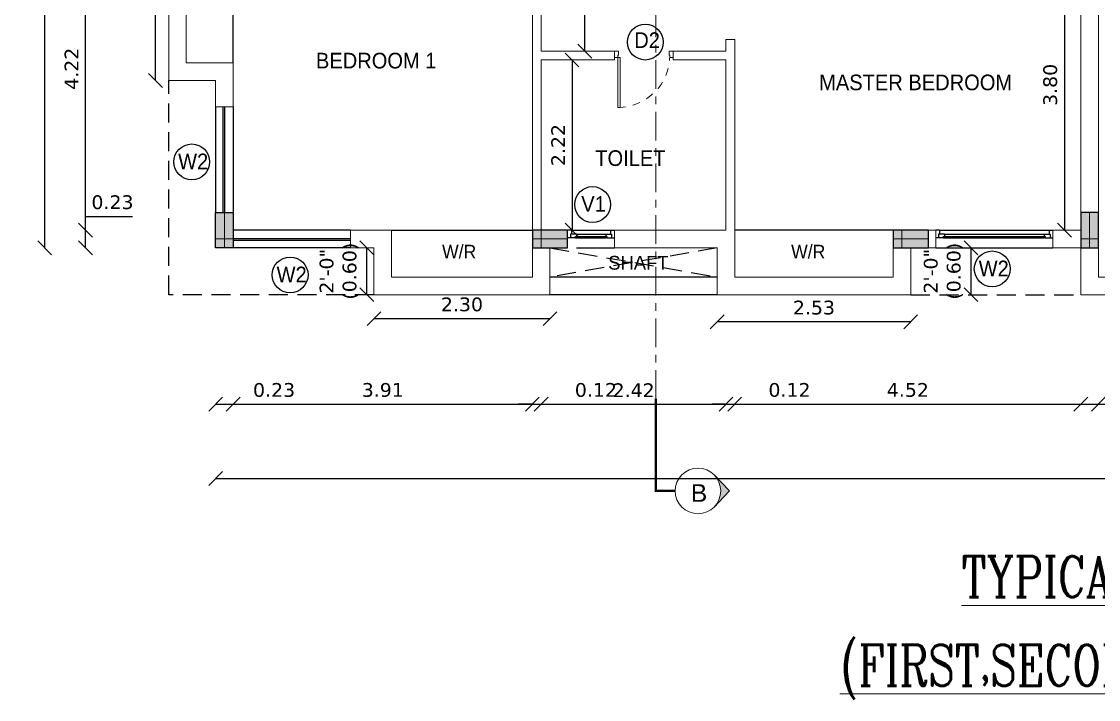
# Model space of a CAD drawing. Header units: metres. Extents: x 927 to 1109, y 805 to 891.
# Drawn here: x 1028.71 to 1042.79, y 820 to 828.85 of the extents above; entities that cross this region are included whole.
import ezdxf
from ezdxf.enums import TextEntityAlignment as Align

# ---------------------------------------------------------------- set-up
doc = ezdxf.new("R2010")
doc.units = ezdxf.units.M
doc.header["$MEASUREMENT"] = 0
doc.header["$PDMODE"] = 2
doc.header["$PDSIZE"] = 50
doc.linetypes.add('CENTER', pattern=[2, 1.25, -0.25, 0.25, -0.25])
doc.linetypes.add('HIDDEN', pattern=[0.375, 0.25, -0.125])
doc.layers.get('0').update_dxf_attribs({"lineweight": 0})
doc.layers.get('Defpoints').update_dxf_attribs({"lineweight": 0})
for name, color, linetype in [('ABOVE', 250, 'HIDDEN'), ('col hat', 254, 'Continuous'), ('COLUMN', 2, 'Continuous'), ('F.COL', 5, 'Continuous'), ('LEVEL', 40, 'Continuous'), ('ROOM TEXT SCH', 7, 'Continuous'), ('WIN TEXT', 7, 'Continuous'), ('window', 252, 'Continuous')]:
    doc.layers.add(name, color=color, linetype=linetype)
for name, color, linetype, lineweight in [('DOOR', 8, 'Continuous', 0), ('ED', 30, 'Continuous', 0), ('ROOM TEXT', 7, 'Continuous', 0), ('SECLINE', 2, 'CENTER', 0), ('TEXT', 7, 'Continuous', 0), ('wall', 7, 'Continuous', 0)]:
    doc.layers.add(name, color=color, linetype=linetype, lineweight=lineweight)
doc.styles.add('GPL$0$ROMANC', font='romanc', dxfattribs={"width": 0.75})
doc.styles.add('GRIDTEXT', font='arial.ttf', dxfattribs={"height": 6})
doc.styles.get("Standard").update_dxf_attribs({"font": 'verdana.ttf', "height": 0.18})
doc.styles.add('UATEXT', font='GOTHIC.TTF')
doc.styles.add('USA TEXT', font='GOTHIC.TTF', dxfattribs={"width": 0.8})
doc.dimstyles.new('ED', dxfattribs={"dimscale": 0, "dimtxt": 0.18, "dimasz": 0.18, "dimexe": 0, "dimexo": 0, "dimgap": 0.09, "dimtad": 1, "dimtoh": 1, "dimzin": 3, "dimdsep": 46, "dimtxsty": 'Standard', "dimblk": 'OBLIQUE', "dimcen": 0.09, "dimse1": 1, "dimse2": 1, "dimclrd": 251, "dimclrt": 30, "dimadec": 0, "dimazin": 0, "dimtfac": 1, "dimtmove": 0, "dimatfit": 3, "dimldrblk": 'ARCHTICK', "dimfxl": 1, "dimtolj": 1, "dimtzin": 0, "dimarcsym": 0})

# ---------------------------------------------------------------- blocks, each defined once
blk = doc.blocks.new('VEN')
at = {"layer": 'window', "color": 252}
for p, q in [((-4, 10.53), (-4, 12)), ((0, 10), (0, 12)), ((-1.97, 10.53), (-4, 10.53)), ((-2, 10.5), (-4, 10.5)), ((-4, 8.02), (-4, 10.5)), ((-3.23, 8.02), (-4, 8.02)), ((-3.5, 8), (-4, 8)), ((-4, 8), (-4, 7.5)), ((-3.5, 7.5), (-4, 7.5)), ((-3.5, 7.5), (-3.5, 8)), ((-3.23, 8.02), (-3.23, 7.5)), ((-2, 7.5), (-3.23, 7.5)), ((-2, 7.5), (-2, 10.5)), ((-1.97, 10), (-1.97, 10.53)), ((0, 10), (-1.97, 10)), ((0, 10), (0, -10)), ((-3.5, -7.5), (-4, -7.5)), ((-4, -8), (-4, -7.5)), ((-3.5, -8), (-4, -8)), ((-4, -8.02), (-4, -10.5)), ((-3.23, -8.02), (-4, -8.02)), ((-2, -10.5), (-4, -10.5)), ((-4, -10.53), (-4, -12)), ((-1.97, -10.53), (-4, -10.53)), ((-3.5, -7.5), (-3.5, -8)), ((-3.49, -8), (-3.25, -8)), ((-2, -7.5), (-3.23, -7.5)), ((-3.23, -8.02), (-3.23, -7.5)), ((-2, -7.5), (-2, -10.5)), ((0, -10), (-1.97, -10)), ((-1.97, -10), (-1.97, -10.53)), ((0, -10), (0, -12))]:
    blk.add_line(p, q, dxfattribs=at)
at = {"layer": 'window', "color": 250}
for p, q in [((-4, 7.5), (-4, -7.5)), ((-2, 7.5), (-2, -7.5))]:
    blk.add_line(p, q, dxfattribs=at)
at = {"layer": 'window', "color": 4}
for p, q in [((-3.49, 8), (-3.49, -8)), ((-3.49, 8), (-3.25, 8)), ((-3.25, 8), (-3.25, -8))]:
    blk.add_line(p, q, dxfattribs=at)
blk = doc.blocks.new('A$C2E3D07F4')
at = {"layer": 'col hat'}
h = blk.add_hatch(color=256, dxfattribs=at)
h.paths.add_polyline_path([(-4.5, 0), (-9, 0), (-9, -4.5), (-4.5, -4.5)])
h.paths.add_polyline_path([(-4.5, -4.5), (0, -4.5), (0, 0), (-4.5, 0)])
h.paths.add_polyline_path([(-4.5, -18), (0, -18), (0, -4.5), (-4.5, -4.5)])
h.paths.add_polyline_path([(-4.5, -4.5), (-9, -4.5), (-9, -18), (-4.5, -18)])
at = {"layer": 'COLUMN', "linetype": 'ByBlock'}
blk.add_lwpolyline([(0, 0), (-9, 0), (-9, -18), (0, -18)], close=True, dxfattribs=at)
at = {"layer": 'Defpoints', "color": 1}
for p, q in [((-4.5, 0), (-4.5, -18)), ((-9, -4.5), (0, -4.5))]:
    blk.add_line(p, q, dxfattribs=at)
blk = doc.blocks.new('door 3')
at = {"layer": 'DOOR', "color": 252}
for p, q in [((0, 36), (0, 33.54)), ((0, 33.54), (2.5, 33.54)), ((2.5, 34.04), (4, 34.04)), ((2.5, 34.04), (2.5, 33.54)), ((4, 36), (4, 34.04)), ((0, 2.5), (0, 0)), ((0, 2.5), (2.5, 2.5)), ((2.5, 2.5), (2.5, 2)), ((2.5, 2), (4, 2)), ((4, 2), (4, 0))]:
    blk.add_line(p, q, dxfattribs=at)
at = {"layer": 'DOOR'}
blk.add_lwpolyline([(34.54, 2), (4, 2), (4, 3.5), (34.54, 3.5)], close=True, dxfattribs=at)
at = {"layer": 'DOOR', "color": 233, "linetype": 'HIDDEN'}
blk.add_arc((2.5, 2), 32.03, 0, 90, dxfattribs=at)
blk = doc.blocks.new('fc')
at = {"layer": 'F.COL'}
h = blk.add_hatch(color=256, dxfattribs=at)
h.paths.add_polyline_path([(-4.5, 9), (-18, 9), (-18, 4.5), (-4.5, 4.5)])
h.paths.add_polyline_path([(-4.5, 4.5), (-18, 4.5), (-18, 0), (-4.5, 0)])
h.paths.add_polyline_path([(0, 4.5), (-4.5, 4.5), (-4.5, 0), (0, 0)])
h.paths.add_polyline_path([(0, 9), (-4.5, 9), (-4.5, 4.5), (0, 4.5)])
at = {"layer": 'Defpoints', "color": 1}
for p, q in [((-4.5, 0), (-4.5, 9)), ((0, 4.5), (-18, 4.5))]:
    blk.add_line(p, q, dxfattribs=at)
at = {"layer": 'F.COL'}
blk.add_lwpolyline([(-18, 9), (-18, 0), (0, 0), (0, 9)], close=True, dxfattribs=at)
blk = doc.blocks.new('_Oblique')
at = {"color": 0, "linetype": 'ByBlock', "lineweight": -2}
blk.add_line((-0.5, -0.5), (0.5, 0.5), dxfattribs=at)
blk = doc.blocks.new('*D226')
at = {"layer": 'Defpoints', "color": 0, "transparency": 16777216}
for p in [(1029.549, 826.126), (1031.48, 826.126), (1031.25, 825.896)]:
    blk.add_point(p, dxfattribs=at)
at = {"layer": 'ED', "color": 251, "lineweight": -2, "transparency": 16777216}
for p, q in [((1029.549, 826.126), (1029.549, 826.306)), ((1029.549, 826.306), (1030.166, 826.306)), ((1029.549, 825.896), (1029.549, 826.126))]:
    blk.add_line(p, q, dxfattribs=at)
at = {"layer": 'ED', "color": 251, "lineweight": -2, "transparency": 16777216, "xscale": 0.18, "yscale": 0.18, "zscale": 0.18}
for p, rotation in [((1029.549, 826.126), 90), ((1029.549, 825.896), 270)]:
    blk.add_blockref('_Oblique', p, dxfattribs=dict(at, rotation=rotation))
at = {"layer": 'ED', "color": 30, "transparency": 16777216, "insert": (1029.902, 826.49), "char_height": 0.18, "attachment_point": 5}
blk.add_mtext('\\A1;0.23', dxfattribs=at)
blk = doc.blocks.new('_ArchTick')
at = {"color": 0, "const_width": 0.15}
blk.add_lwpolyline([(-0.5, -0.5), (0.5, 0.5)], dxfattribs=at)
blk = doc.blocks.new('*D227')
at = {"layer": 'Defpoints', "color": 0, "transparency": 16777216}
for p in [(1029.549, 830.343), (1030.867, 830.343), (1031.48, 826.126)]:
    blk.add_point(p, dxfattribs=at)
at = {"layer": 'ED', "color": 251, "lineweight": -2, "transparency": 16777216}
blk.add_line((1029.549, 826.126), (1029.549, 830.343), dxfattribs=at)
at = {"layer": 'ED', "color": 251, "lineweight": -2, "transparency": 16777216, "xscale": 0.18, "yscale": 0.18, "zscale": 0.18}
for p, rotation in [((1029.549, 830.343), 90), ((1029.549, 826.126), 270)]:
    blk.add_blockref('_Oblique', p, dxfattribs=dict(at, rotation=rotation))
at = {"layer": 'ED', "color": 30, "transparency": 16777216, "insert": (1029.367, 828.235), "char_height": 0.18, "attachment_point": 5, "rotation": 90}
blk.add_mtext('\\A1;4.22', dxfattribs=at)
blk = doc.blocks.new('*D183')
at = {"layer": 'Defpoints', "color": 0, "transparency": 16777216}
for p in [(1029.741, 840.425), (1029.016, 825.896), (1029.741, 825.896)]:
    blk.add_point(p, dxfattribs=at)
at = {"layer": 'ED', "color": 251, "lineweight": -2, "transparency": 16777216}
blk.add_line((1029.016, 840.425), (1029.016, 825.896), dxfattribs=at)
at = {"layer": 'ED', "color": 251, "lineweight": -2, "transparency": 16777216, "xscale": 0.18, "yscale": 0.18, "zscale": 0.18}
for p, rotation in [((1029.016, 840.425), 90), ((1029.016, 825.896), 270)]:
    blk.add_blockref('_Oblique', p, dxfattribs=dict(at, rotation=rotation))
at = {"layer": 'ED', "color": 30, "transparency": 16777216, "insert": (1028.832, 833.16), "char_height": 0.18, "attachment_point": 5, "rotation": 90}
blk.add_mtext('\\A1;14.53', dxfattribs=at)
blk = doc.blocks.new('*D234')
at = {"layer": 'Defpoints', "color": 0, "transparency": 16777216}
for p in [(1030.464, 830.573), (1030.789, 830.573), (1030.637, 828.081)]:
    blk.add_point(p, dxfattribs=at)
at = {"layer": 'ED', "color": 251, "lineweight": -2, "transparency": 16777216}
blk.add_line((1030.464, 828.081), (1030.464, 830.573), dxfattribs=at)
at = {"layer": 'ED', "color": 251, "lineweight": -2, "transparency": 16777216, "xscale": 0.18, "yscale": 0.18, "zscale": 0.18}
for p, rotation in [((1030.464, 830.573), 90), ((1030.464, 828.081), 270)]:
    blk.add_blockref('_Oblique', p, dxfattribs=dict(at, rotation=rotation))
at = {"layer": 'ED', "color": 30, "transparency": 16777216, "insert": (1030.28, 829.327), "char_height": 0.18, "attachment_point": 5, "rotation": 90}
blk.add_mtext('\\A1;2.49', dxfattribs=at)
blk = doc.blocks.new('*D185')
at = {"layer": 'Defpoints', "color": 0, "transparency": 16777216}
for p in [(1031.48, 826.126), (1031.25, 825.896), (1031.48, 823.853)]:
    blk.add_point(p, dxfattribs=at)
at = {"layer": 'ED', "color": 251, "lineweight": -2, "transparency": 16777216}
for p, q in [((1031.25, 823.853), (1031.48, 823.853)), ((1031.48, 823.853), (1032.367, 823.853))]:
    blk.add_line(p, q, dxfattribs=at)
at = {"layer": 'ED', "color": 251, "lineweight": -2, "transparency": 16777216, "xscale": 0.18, "yscale": 0.18, "zscale": 0.18, "rotation": 180}
blk.add_blockref('_Oblique', (1031.25, 823.853), dxfattribs=at)
at = {"layer": 'ED', "color": 251, "lineweight": -2, "transparency": 16777216, "xscale": 0.18, "yscale": 0.18, "zscale": 0.18}
blk.add_blockref('_Oblique', (1031.48, 823.853), dxfattribs=at)
at = {"layer": 'ED', "color": 30, "transparency": 16777216, "insert": (1032.014, 824.037), "char_height": 0.18, "attachment_point": 5}
blk.add_mtext('\\A1;0.23', dxfattribs=at)
blk = doc.blocks.new('*D241')
at = {"layer": 'Defpoints', "color": 0, "transparency": 16777216}
for p in [(1031.48, 826.126), (1035.39, 826.126), (1035.39, 823.853)]:
    blk.add_point(p, dxfattribs=at)
at = {"layer": 'ED', "color": 251, "lineweight": -2, "transparency": 16777216}
blk.add_line((1031.48, 823.853), (1035.39, 823.853), dxfattribs=at)
at = {"layer": 'ED', "color": 251, "lineweight": -2, "transparency": 16777216, "xscale": 0.18, "yscale": 0.18, "zscale": 0.18, "rotation": 180}
blk.add_blockref('_Oblique', (1031.48, 823.853), dxfattribs=at)
at = {"layer": 'ED', "color": 251, "lineweight": -2, "transparency": 16777216, "xscale": 0.18, "yscale": 0.18, "zscale": 0.18}
blk.add_blockref('_Oblique', (1035.39, 823.853), dxfattribs=at)
at = {"layer": 'ED', "color": 30, "transparency": 16777216, "insert": (1033.435, 824.037), "char_height": 0.18, "attachment_point": 5}
blk.add_mtext('\\A1;3.91', dxfattribs=at)
blk = doc.blocks.new('*D242')
at = {"layer": 'Defpoints', "color": 0, "transparency": 16777216}
for p in [(1035.39, 826.126), (1035.505, 826.126), (1035.505, 823.853)]:
    blk.add_point(p, dxfattribs=at)
at = {"layer": 'ED', "color": 251, "lineweight": -2, "transparency": 16777216}
for p, q in [((1035.39, 823.853), (1035.21, 823.853)), ((1035.39, 823.853), (1035.505, 823.853)), ((1035.505, 823.853), (1036.575, 823.853))]:
    blk.add_line(p, q, dxfattribs=at)
at = {"layer": 'ED', "color": 251, "lineweight": -2, "transparency": 16777216, "xscale": 0.18, "yscale": 0.18, "zscale": 0.18}
blk.add_blockref('_Oblique', (1035.39, 823.853), dxfattribs=at)
at = {"layer": 'ED', "color": 251, "lineweight": -2, "transparency": 16777216, "xscale": 0.18, "yscale": 0.18, "zscale": 0.18, "rotation": 180}
blk.add_blockref('_Oblique', (1035.505, 823.853), dxfattribs=at)
at = {"layer": 'ED', "color": 30, "transparency": 16777216, "insert": (1036.22, 824.037), "char_height": 0.18, "attachment_point": 5}
blk.add_mtext('\\A1;0.12', dxfattribs=at)
blk = doc.blocks.new('*D243')
at = {"layer": 'Defpoints', "color": 0, "transparency": 16777216}
for p in [(1035.505, 826.126), (1037.92, 826.126), (1037.92, 823.853)]:
    blk.add_point(p, dxfattribs=at)
at = {"layer": 'ED', "color": 251, "lineweight": -2, "transparency": 16777216}
blk.add_line((1035.505, 823.853), (1037.92, 823.853), dxfattribs=at)
at = {"layer": 'ED', "color": 251, "lineweight": -2, "transparency": 16777216, "xscale": 0.18, "yscale": 0.18, "zscale": 0.18, "rotation": 180}
blk.add_blockref('_Oblique', (1035.505, 823.853), dxfattribs=at)
at = {"layer": 'ED', "color": 251, "lineweight": -2, "transparency": 16777216, "xscale": 0.18, "yscale": 0.18, "zscale": 0.18}
blk.add_blockref('_Oblique', (1037.92, 823.853), dxfattribs=at)
at = {"layer": 'ED', "color": 30, "transparency": 16777216, "insert": (1036.713, 824.035), "char_height": 0.18, "attachment_point": 5}
blk.add_mtext('\\A1;2.42', dxfattribs=at)
blk = doc.blocks.new('*D244')
at = {"layer": 'Defpoints', "color": 0, "transparency": 16777216}
for p in [(1037.92, 826.126), (1038.035, 825.513), (1038.035, 823.853)]:
    blk.add_point(p, dxfattribs=at)
at = {"layer": 'ED', "color": 251, "lineweight": -2, "transparency": 16777216}
for p, q in [((1037.92, 823.853), (1037.74, 823.853)), ((1037.92, 823.853), (1038.035, 823.853)), ((1038.035, 823.853), (1039.105, 823.853))]:
    blk.add_line(p, q, dxfattribs=at)
at = {"layer": 'ED', "color": 251, "lineweight": -2, "transparency": 16777216, "xscale": 0.18, "yscale": 0.18, "zscale": 0.18}
blk.add_blockref('_Oblique', (1037.92, 823.853), dxfattribs=at)
at = {"layer": 'ED', "color": 251, "lineweight": -2, "transparency": 16777216, "xscale": 0.18, "yscale": 0.18, "zscale": 0.18, "rotation": 180}
blk.add_blockref('_Oblique', (1038.035, 823.853), dxfattribs=at)
at = {"layer": 'ED', "color": 30, "transparency": 16777216, "insert": (1038.75, 824.037), "char_height": 0.18, "attachment_point": 5}
blk.add_mtext('\\A1;0.12', dxfattribs=at)
blk = doc.blocks.new('*D245')
at = {"layer": 'Defpoints', "color": 0, "transparency": 16777216}
for p in [(1038.035, 825.513), (1042.558, 825.283), (1042.558, 823.853)]:
    blk.add_point(p, dxfattribs=at)
at = {"layer": 'ED', "color": 251, "lineweight": -2, "transparency": 16777216}
blk.add_line((1038.035, 823.853), (1042.558, 823.853), dxfattribs=at)
at = {"layer": 'ED', "color": 251, "lineweight": -2, "transparency": 16777216, "xscale": 0.18, "yscale": 0.18, "zscale": 0.18, "rotation": 180}
blk.add_blockref('_Oblique', (1038.035, 823.853), dxfattribs=at)
at = {"layer": 'ED', "color": 251, "lineweight": -2, "transparency": 16777216, "xscale": 0.18, "yscale": 0.18, "zscale": 0.18}
blk.add_blockref('_Oblique', (1042.558, 823.853), dxfattribs=at)
at = {"layer": 'ED', "color": 30, "transparency": 16777216, "insert": (1040.297, 824.037), "char_height": 0.18, "attachment_point": 5}
blk.add_mtext('\\A1;4.52', dxfattribs=at)
blk = doc.blocks.new('*D246')
at = {"layer": 'Defpoints', "color": 0, "transparency": 16777216}
for p in [(1042.788, 825.513), (1042.558, 825.283), (1042.788, 823.853)]:
    blk.add_point(p, dxfattribs=at)
at = {"layer": 'ED', "color": 251, "lineweight": -2, "transparency": 16777216}
for p, q in [((1042.558, 823.853), (1042.788, 823.853)), ((1042.788, 823.853), (1043.675, 823.853))]:
    blk.add_line(p, q, dxfattribs=at)
at = {"layer": 'ED', "color": 251, "lineweight": -2, "transparency": 16777216, "xscale": 0.18, "yscale": 0.18, "zscale": 0.18, "rotation": 180}
blk.add_blockref('_Oblique', (1042.558, 823.853), dxfattribs=at)
at = {"layer": 'ED', "color": 251, "lineweight": -2, "transparency": 16777216, "xscale": 0.18, "yscale": 0.18, "zscale": 0.18}
blk.add_blockref('_Oblique', (1042.788, 823.853), dxfattribs=at)
at = {"layer": 'ED', "color": 30, "transparency": 16777216, "insert": (1043.322, 824.037), "char_height": 0.18, "attachment_point": 5}
blk.add_mtext('\\A1;0.23', dxfattribs=at)
blk = doc.blocks.new('*D247')
at = {"layer": 'Defpoints', "color": 0, "transparency": 16777216}
for p in [(1042.788, 825.513), (1045.318, 825.513), (1045.318, 823.853)]:
    blk.add_point(p, dxfattribs=at)
at = {"layer": 'ED', "color": 251, "lineweight": -2, "transparency": 16777216}
blk.add_line((1042.788, 823.853), (1045.318, 823.853), dxfattribs=at)
at = {"layer": 'ED', "color": 251, "lineweight": -2, "transparency": 16777216, "xscale": 0.18, "yscale": 0.18, "zscale": 0.18, "rotation": 180}
blk.add_blockref('_Oblique', (1042.788, 823.853), dxfattribs=at)
at = {"layer": 'ED', "color": 251, "lineweight": -2, "transparency": 16777216, "xscale": 0.18, "yscale": 0.18, "zscale": 0.18}
blk.add_blockref('_Oblique', (1045.318, 823.853), dxfattribs=at)
at = {"layer": 'ED', "color": 30, "transparency": 16777216, "insert": (1044.053, 824.037), "char_height": 0.18, "attachment_point": 5}
blk.add_mtext('\\A1;2.53', dxfattribs=at)
blk = doc.blocks.new('*D186')
at = {"layer": 'Defpoints', "color": 0, "transparency": 16777216}
for p in [(1033.32, 825.462), (1035.62, 825.462), (1035.62, 824.971)]:
    blk.add_point(p, dxfattribs=at)
at = {"layer": 'ED', "color": 251, "lineweight": -2, "transparency": 16777216}
blk.add_line((1033.32, 824.971), (1035.62, 824.971), dxfattribs=at)
at = {"layer": 'ED', "color": 251, "lineweight": -2, "transparency": 16777216, "xscale": 0.18, "yscale": 0.18, "zscale": 0.18, "rotation": 180}
blk.add_blockref('_Oblique', (1033.32, 824.971), dxfattribs=at)
at = {"layer": 'ED', "color": 251, "lineweight": -2, "transparency": 16777216, "xscale": 0.18, "yscale": 0.18, "zscale": 0.18}
blk.add_blockref('_Oblique', (1035.62, 824.971), dxfattribs=at)
at = {"layer": 'ED', "color": 30, "transparency": 16777216, "insert": (1034.47, 825.155), "char_height": 0.18, "attachment_point": 5}
blk.add_mtext('\\A1;2.30', dxfattribs=at)
blk = doc.blocks.new('*D187')
at = {"layer": 'Defpoints', "color": 0, "transparency": 16777216}
for p in [(1037.805, 825.385), (1040.335, 825.385), (1037.805, 824.929)]:
    blk.add_point(p, dxfattribs=at)
at = {"layer": 'ED', "color": 251, "lineweight": -2, "transparency": 16777216}
blk.add_line((1040.335, 824.929), (1037.805, 824.929), dxfattribs=at)
at = {"layer": 'ED', "color": 251, "lineweight": -2, "transparency": 16777216, "xscale": 0.18, "yscale": 0.18, "zscale": 0.18, "rotation": 180}
blk.add_blockref('_Oblique', (1037.805, 824.929), dxfattribs=at)
at = {"layer": 'ED', "color": 251, "lineweight": -2, "transparency": 16777216, "xscale": 0.18, "yscale": 0.18, "zscale": 0.18}
blk.add_blockref('_Oblique', (1040.335, 824.929), dxfattribs=at)
at = {"layer": 'ED', "color": 30, "transparency": 16777216, "insert": (1039.07, 825.113), "char_height": 0.18, "attachment_point": 5}
blk.add_mtext('\\A1;2.53', dxfattribs=at)
blk = doc.blocks.new('*D188')
at = {"layer": 'Defpoints', "color": 0, "transparency": 16777216}
for p in [(1040.22, 825.896), (1041.123, 825.896), (1040.22, 825.283)]:
    blk.add_point(p, dxfattribs=at)
at = {"layer": 'ED', "color": 251, "lineweight": -2, "transparency": 16777216}
blk.add_line((1041.123, 825.283), (1041.123, 825.896), dxfattribs=at)
at = {"layer": 'ED', "color": 251, "lineweight": -2, "transparency": 16777216, "xscale": 0.18, "yscale": 0.18, "zscale": 0.18}
for p, rotation in [((1041.123, 825.896), 90), ((1041.123, 825.283), 270)]:
    blk.add_blockref('_Oblique', p, dxfattribs=dict(at, rotation=rotation))
at = {"layer": 'ED', "color": 30, "transparency": 16777216, "insert": (1040.762, 825.59), "char_height": 0.18, "attachment_point": 5, "rotation": 90}
blk.add_mtext('\\A1;2\'-0"\\P(0.60) ', dxfattribs=at)
blk = doc.blocks.new('*D189')
at = {"layer": 'Defpoints', "color": 0, "transparency": 16777216}
for p in [(1031.25, 823.534), (1056.282, 823.534), (1056.282, 822.882)]:
    blk.add_point(p, dxfattribs=at)
at = {"layer": 'ED', "color": 251, "lineweight": -2, "transparency": 16777216}
blk.add_line((1031.25, 822.882), (1056.282, 822.882), dxfattribs=at)
at = {"layer": 'ED', "color": 251, "lineweight": -2, "transparency": 16777216, "xscale": 0.18, "yscale": 0.18, "zscale": 0.18, "rotation": 180}
blk.add_blockref('_Oblique', (1031.25, 822.882), dxfattribs=at)
at = {"layer": 'ED', "color": 251, "lineweight": -2, "transparency": 16777216, "xscale": 0.18, "yscale": 0.18, "zscale": 0.18}
blk.add_blockref('_Oblique', (1056.282, 822.882), dxfattribs=at)
at = {"layer": 'ED', "color": 30, "transparency": 16777216, "insert": (1043.766, 823.066), "char_height": 0.18, "attachment_point": 5}
blk.add_mtext('\\A1;25.03', dxfattribs=at)
blk = doc.blocks.new('*D260')
at = {"layer": 'Defpoints', "color": 0, "transparency": 16777216}
for p in [(1035.505, 828.35), (1035.505, 826.126), (1035.909, 826.126)]:
    blk.add_point(p, dxfattribs=at)
at = {"layer": 'ED', "color": 251, "lineweight": -2, "transparency": 16777216}
blk.add_line((1035.909, 828.35), (1035.909, 826.126), dxfattribs=at)
at = {"layer": 'ED', "color": 251, "lineweight": -2, "transparency": 16777216, "xscale": 0.18, "yscale": 0.18, "zscale": 0.18}
for p, rotation in [((1035.909, 828.35), 90), ((1035.909, 826.126), 270)]:
    blk.add_blockref('_Oblique', p, dxfattribs=dict(at, rotation=rotation))
at = {"layer": 'ED', "color": 30, "transparency": 16777216, "insert": (1035.727, 827.238), "char_height": 0.18, "attachment_point": 5, "rotation": 90}
blk.add_mtext('\\A1;2.22', dxfattribs=at)
blk = doc.blocks.new('*D261')
at = {"layer": 'Defpoints', "color": 0, "transparency": 16777216}
for p in [(1035.505, 830.343), (1036.076, 830.343), (1035.505, 828.465)]:
    blk.add_point(p, dxfattribs=at)
at = {"layer": 'ED', "color": 251, "lineweight": -2, "transparency": 16777216}
blk.add_line((1036.076, 828.465), (1036.076, 830.343), dxfattribs=at)
at = {"layer": 'ED', "color": 251, "lineweight": -2, "transparency": 16777216, "xscale": 0.18, "yscale": 0.18, "zscale": 0.18}
for p, rotation in [((1036.076, 830.343), 90), ((1036.076, 828.465), 270)]:
    blk.add_blockref('_Oblique', p, dxfattribs=dict(at, rotation=rotation))
at = {"layer": 'ED', "color": 30, "transparency": 16777216, "insert": (1035.892, 829.404), "char_height": 0.18, "attachment_point": 5, "rotation": 90}
blk.add_mtext('\\A1;1.88', dxfattribs=at)
blk = doc.blocks.new('*D283')
at = {"layer": 'Defpoints', "color": 0, "transparency": 16777216}
for p in [(1042.558, 829.921), (1042.344, 826.126), (1042.376, 826.126)]:
    blk.add_point(p, dxfattribs=at)
at = {"layer": 'ED', "color": 251, "lineweight": -2, "transparency": 16777216}
blk.add_line((1042.344, 829.921), (1042.344, 826.126), dxfattribs=at)
at = {"layer": 'ED', "color": 251, "lineweight": -2, "transparency": 16777216, "xscale": 0.18, "yscale": 0.18, "zscale": 0.18}
for p, rotation in [((1042.344, 829.921), 90), ((1042.344, 826.126), 270)]:
    blk.add_blockref('_Oblique', p, dxfattribs=dict(at, rotation=rotation))
at = {"layer": 'ED', "color": 30, "transparency": 16777216, "insert": (1042.159, 828.024), "char_height": 0.18, "attachment_point": 5, "rotation": 90}
blk.add_mtext('\\A1;3.80', dxfattribs=at)
blk = doc.blocks.new('*D201')
at = {"layer": 'Defpoints', "color": 0, "transparency": 16777216}
for p in [(1032.323, 825.896), (1033.227, 825.896), (1032.323, 825.283)]:
    blk.add_point(p, dxfattribs=at)
at = {"layer": 'ED', "color": 251, "lineweight": -2, "transparency": 16777216}
blk.add_line((1033.227, 825.283), (1033.227, 825.896), dxfattribs=at)
at = {"layer": 'ED', "color": 251, "lineweight": -2, "transparency": 16777216, "xscale": 0.18, "yscale": 0.18, "zscale": 0.18}
for p, rotation in [((1033.227, 825.896), 90), ((1033.227, 825.283), 270)]:
    blk.add_blockref('_Oblique', p, dxfattribs=dict(at, rotation=rotation))
at = {"layer": 'ED', "color": 30, "transparency": 16777216, "insert": (1032.866, 825.59), "char_height": 0.18, "attachment_point": 5, "rotation": 90}
blk.add_mtext('\\A1;2\'-0"\\P(0.60) ', dxfattribs=at)

msp = doc.modelspace()

# ---------------------------------------------------------------- hatches: boundary and pattern name
at = {"layer": 'SECLINE'}
msp.add_hatch(color=41, dxfattribs=at).paths.add_polyline_path([(1037.965, 822.719), (1037.78, 822.914, -0.372105), (1037.78, 822.524)])

# ---------------------------------------------------------------- linework, layer by layer
at = {"layer": 'ABOVE'}
for p, q in [((1035.62, 825.896), (1037.805, 825.513)), ((1037.805, 825.896), (1035.62, 825.513)), ((1040.335, 825.283), (1042.558, 825.283))]:
    msp.add_line(p, q, dxfattribs=at)
msp.add_lwpolyline([(1033.32, 825.283), (1030.637, 825.283), (1030.637, 828.081)], dxfattribs=at)
at = {"layer": 'LEVEL', "color": 56}
for p, q in [((1031.48, 828.311), (1031.48, 830.343)), ((1033.55, 826.126), (1035.39, 826.126)), ((1040.105, 826.126), (1038.035, 826.126))]:
    msp.add_line(p, q, dxfattribs=at)
at = {"layer": 'SECLINE', "linetype": 'CENTER', "ltscale": 0.3}
msp.add_line((1037.003, 823.923), (1037.003, 841.829), dxfattribs=at)
at = {"layer": 'SECLINE', "color": 41, "linetype": 'Continuous'}
for q in [(1037.76, 822.935), (1037.76, 822.503)]:
    msp.add_line((1037.965, 822.719), q, dxfattribs=at)
at = {"layer": 'SECLINE', "linetype": 'CENTER', "ltscale": 0.3, "const_width": 0.0303}
msp.add_lwpolyline([(1037.256, 822.719), (1037.003, 822.719), (1037.003, 823.923)], dxfattribs=at)
at = {"layer": 'SECLINE', "color": 41, "linetype": 'Continuous'}
msp.add_circle((1037.554, 822.719), 0.298, dxfattribs=at)
msp.add_circle((1037.554, 822.719), 0.298, dxfattribs=at)
at = {"layer": 'wall', "color": 1}
for p, q in [((1030.637, 828.081), (1030.637, 832.221)), ((1035.39, 831.071), (1035.39, 825.513)), ((1030.867, 828.311), (1030.867, 830.343)), ((1035.505, 828.465), (1035.505, 830.343)), ((1042.788, 825.896), (1042.788, 829.921)), ((1042.558, 826.356), (1042.558, 829.691)), ((1038.035, 828.618), (1037.92, 828.618)), ((1037.92, 828.465), (1037.92, 828.618)), ((1038.035, 825.513), (1038.035, 828.618)), ((1036.463, 828.465), (1035.505, 828.465)), ((1036.463, 828.35), (1036.463, 828.465)), ((1037.92, 828.465), (1037.23, 828.465)), ((1037.23, 828.35), (1037.23, 828.465)), ((1030.867, 828.311), (1031.48, 828.311)), ((1031.48, 827.737), (1031.48, 828.311)), ((1035.505, 826.126), (1035.505, 828.35)), ((1036.463, 828.35), (1035.505, 828.35)), ((1037.92, 828.35), (1037.23, 828.35)), ((1037.818, 828.35), (1037.92, 828.35)), ((1037.92, 826.126), (1037.92, 828.35)), ((1030.637, 828.081), (1031.25, 828.081)), ((1031.25, 827.737), (1031.25, 828.081)), ((1031.48, 827.737), (1031.25, 827.737)), ((1033.55, 826.126), (1033.015, 826.126)), ((1033.015, 825.896), (1033.015, 826.126)), ((1033.55, 825.513), (1033.55, 826.126)), ((1035.85, 826.126), (1035.505, 826.126)), ((1035.85, 826.126), (1035.85, 825.896)), ((1037.92, 826.126), (1036.463, 826.126)), ((1036.463, 826.126), (1036.463, 825.896)), ((1040.105, 825.513), (1040.105, 826.126)), ((1040.661, 826.126), (1040.105, 826.126)), ((1040.661, 826.126), (1040.661, 825.896)), ((1042.558, 826.126), (1042.194, 826.126)), ((1042.194, 826.126), (1042.194, 825.896)), ((1033.32, 825.896), (1033.015, 825.896)), ((1033.32, 825.283), (1033.32, 825.896)), ((1035.85, 825.896), (1035.62, 825.896)), ((1035.62, 825.896), (1035.62, 825.283)), ((1037.805, 825.896), (1036.463, 825.896)), ((1037.805, 825.283), (1037.805, 825.896)), ((1040.335, 825.283), (1040.335, 825.896)), ((1040.661, 825.896), (1040.335, 825.896)), ((1042.788, 825.896), (1042.194, 825.896)), ((1042.558, 825.896), (1042.558, 825.283)), ((1042.788, 825.896), (1042.788, 825.513)), ((1033.55, 825.513), (1035.39, 825.513)), ((1040.105, 825.513), (1038.035, 825.513)), ((1042.788, 825.513), (1043.303, 825.513)), ((1035.62, 825.283), (1033.32, 825.283)), ((1040.335, 825.283), (1037.805, 825.283)), ((1042.558, 825.283), (1043.303, 825.283))]:
    msp.add_line(p, q, dxfattribs=at)
at = {"layer": 'WIN TEXT', "color": 8}
for centre in [(1036.866, 828.583), (1030.938, 827.018), (1036.177, 826.461), (1032.224, 825.541), (1041.4, 825.62)]:
    msp.add_circle(centre, 0.234, dxfattribs=at)
at = {"layer": 'window', "color": 252}
for p, q in [((1031.25, 827.737), (1031.25, 826.356)), ((1031.48, 827.737), (1031.48, 826.126)), ((1033.015, 826.126), (1031.48, 826.126)), ((1040.712, 826.126), (1040.661, 826.126)), ((1040.698, 826.076), (1040.698, 826.024)), ((1040.712, 826.076), (1040.698, 826.076)), ((1040.699, 826.075), (1040.699, 826.024)), ((1040.776, 826.075), (1040.699, 826.075)), ((1040.712, 826.126), (1042.143, 826.126)), ((1040.712, 826.126), (1040.712, 826.076)), ((1040.763, 826.044), (1040.763, 826.024)), ((1040.763, 826.044), (1040.776, 826.044)), ((1040.776, 826.075), (1040.776, 826.044)), ((1042.079, 826.075), (1042.156, 826.075)), ((1042.079, 826.075), (1042.079, 826.044)), ((1042.093, 826.044), (1042.079, 826.044)), ((1042.092, 826.037), (1042.092, 826.043)), ((1042.093, 826.044), (1042.093, 826.024)), ((1042.143, 826.126), (1042.143, 826.076)), ((1042.143, 826.126), (1042.194, 826.126)), ((1042.143, 826.076), (1042.157, 826.076)), ((1042.156, 826.075), (1042.156, 826.024)), ((1042.157, 826.076), (1042.157, 826.024)), ((1040.698, 826.024), (1040.661, 826.024)), ((1040.763, 826.024), (1040.699, 826.024)), ((1040.763, 826.037), (1040.763, 826.024)), ((1040.776, 826.037), (1040.763, 826.037)), ((1040.763, 826.024), (1040.776, 826.024)), ((1040.776, 826.037), (1040.776, 826.024)), ((1042.079, 826.037), (1042.092, 826.037)), ((1042.079, 826.037), (1042.079, 826.024)), ((1042.092, 826.024), (1042.079, 826.024)), ((1042.092, 826.037), (1042.092, 826.024)), ((1042.093, 826.024), (1042.156, 826.024)), ((1042.157, 826.024), (1042.194, 826.024)), ((1033.015, 825.896), (1031.48, 825.896)), ((1035.965, 825.896), (1036.463, 825.896)), ((1040.661, 825.896), (1042.194, 825.896)), ((1037.805, 825.513), (1035.62, 825.513)), ((1037.805, 825.283), (1035.62, 825.283))]:
    msp.add_line(p, q, dxfattribs=at)
at = {"layer": 'window', "color": 4}
for p, q in [((1031.346, 827.737), (1031.346, 826.356)), ((1031.365, 827.737), (1031.365, 826.356)), ((1040.763, 826.043), (1042.092, 826.043)), ((1040.763, 826.037), (1040.763, 826.043)), ((1033.015, 826.011), (1031.48, 826.011)), ((1033.015, 825.992), (1031.48, 825.992)), ((1040.763, 826.037), (1042.092, 826.037))]:
    msp.add_line(p, q, dxfattribs=at)
at = {"layer": 'window', "color": 250}
for p, q in [((1040.776, 826.075), (1042.079, 826.075)), ((1040.776, 826.024), (1042.079, 826.024))]:
    msp.add_line(p, q, dxfattribs=at)

# ---------------------------------------------------------------- block references
at = {"layer": 'COLUMN', "linetype": 'ByBlock', "yscale": 0.0255555555555556, "zscale": 0.0255555555555556, "rotation": 180}
for p, xscale in [((1031.48, 825.896), -0.0255555555555556), ((1042.558, 825.896), 0.0255555555555556)]:
    msp.add_blockref('A$C2E3D07F4', p, dxfattribs=dict(at, xscale=xscale))
at = {"layer": 'DOOR', "xscale": 0.0212962963073288, "yscale": 0.0212962963073288, "zscale": 0.0212962963073288, "rotation": 270}
msp.add_blockref('door 3', (1036.463, 828.465), dxfattribs=at)
at = {"layer": 'F.COL', "xscale": 0.0255555555555556, "yscale": 0.0255555555555556, "zscale": 0.0255555555555556, "rotation": 180}
for p in [(1035.39, 826.126), (1040.105, 826.126)]:
    msp.add_blockref('fc', p, dxfattribs=at)
at = {"layer": 'window', "color": 14, "xscale": 0.0255555555555556, "yscale": 0.0255555555555556, "zscale": 0.0255555555555556, "rotation": 90}
msp.add_blockref('VEN', (1036.157, 826.126), dxfattribs=at)

# ---------------------------------------------------------------- texts
at = {"layer": 'ROOM TEXT', "style": 'UATEXT'}
msp.add_text('SHAFT', height=0.18, dxfattribs=at).set_placement((1036.381, 825.61))
at = {"layer": 'ROOM TEXT SCH', "color": 7, "style": 'USA TEXT', "width": 0.96}
for s, height, p in [('D2', 0.2044, (1036.722, 828.506)), ('W2', 0.2044, (1030.76, 826.922)), ('V1', 0.2044, (1036.029, 826.366)), ('W/R', 0.1789, (1034.21, 825.756)), ('W/R', 0.1789, (1038.772, 825.756)), ('W2', 0.2044, (1032.047, 825.445)), ('W2', 0.2044, (1041.223, 825.524))]:
    msp.add_text(s, height=height, dxfattribs=at).set_placement(p)
for s, height, p in [('BEDROOM 1', 0.2044, (1033.349, 828.239)), ('MASTER BEDROOM', 0.20444, (1040.399, 827.954)), ('TOILET', 0.2044, (1036.671, 826.965))]:
    msp.add_text(s, height=height, dxfattribs=at).set_placement(p, align=Align.CENTER)
at = {"layer": 'SECLINE', "color": 6, "style": 'GRIDTEXT'}
msp.add_text('B', height=0.23, rotation=0, dxfattribs=at).set_placement((1037.461, 822.577))
at = {"layer": 'TEXT', "style": 'GPL$0$ROMANC', "width": 0.75}
for s, p in [('%%uTYPICAL FLOOR PLAN', (1040.998, 821.33)), ('%%U(FIRST,SECOND,THIRD & FOURTH)', (1039.409, 820.174))]:
    msp.add_text(s, height=0.53667, dxfattribs=at).set_placement(p)

# ---------------------------------------------------------------- dimensions: what is measured, and where the dimension line sits
at = {"layer": 'ED'}
for base, p1, p2, picture, middle in [((1029.016, 825.896), (1029.741, 840.425), (1029.741, 825.896), '*D183', (1028.832, 833.16)), ((1030.464, 830.573), (1030.637, 828.081), (1030.789, 830.573), '*D234', (1030.28, 829.327)), ((1029.549, 830.343), (1031.48, 826.126), (1030.867, 830.343), '*D227', (1029.367, 828.235)), ((1036.076, 830.343), (1035.505, 828.465), (1035.505, 830.343), '*D261', (1035.892, 829.404)), ((1042.3436, 826.1263), (1042.5584, 829.9214), (1042.3763, 826.1263), '*D283', (1042.1595, 828.0238)), ((1035.909, 826.126), (1035.505, 828.35), (1035.505, 826.126), '*D260', (1035.727, 827.238)), ((1029.549, 826.126), (1031.25, 825.896), (1031.48, 826.126), '*D226', (1029.902, 826.49))]:
    dim = msp.add_linear_dim(base=base, p1=p1, p2=p2, angle=90, dimstyle='ED', override={"dimscale": 1, "dimpost": '\\X'}, dxfattribs=at)
    dim.commit()
    dim.dimension.update_dxf_attribs({"geometry": picture, "text_midpoint": middle})
for base, p1, p2, picture, middle in [((1031.48, 823.853), (1031.25, 825.896), (1031.48, 826.126), '*D185', (1032.014, 824.037)), ((1035.39, 823.853), (1031.48, 826.126), (1035.39, 826.126), '*D241', (1033.435, 824.037)), ((1035.505054235, 823.853307603), (1035.390054235, 826.126268087), (1035.505054235, 826.126268087), '*D242', (1036.219856116, 824.037055085)), ((1037.920054235, 823.853307603), (1035.505054235, 826.126268087), (1037.920054235, 826.126268087), '*D243', (1036.712554235, 824.035181344)), ((1038.035054235, 823.853307603), (1037.920054235, 826.126268087), (1038.035054235, 825.512934754), '*D244', (1038.749856116, 824.037055085)), ((1042.558, 823.853), (1038.035, 825.513), (1042.558, 825.283), '*D245', (1040.297, 824.037)), ((1042.788, 823.853), (1042.558, 825.283), (1042.788, 825.513), '*D246', (1043.322, 824.037)), ((1045.318, 823.853), (1042.788, 825.513), (1045.318, 825.513), '*D247', (1044.053, 824.037)), ((1035.62, 824.971), (1033.32, 825.462), (1035.62, 825.462), '*D186', (1034.47, 825.155)), ((1037.805, 824.929), (1040.335, 825.385), (1037.805, 825.385), '*D187', (1039.07, 825.113)), ((1056.282, 822.882), (1031.25, 823.534), (1056.282, 823.534), '*D189', (1043.766, 823.066))]:
    dim = msp.add_linear_dim(base=base, p1=p1, p2=p2, dimstyle='ED', override={"dimscale": 1, "dimpost": '\\X'}, dxfattribs=at)
    dim.commit()
    dim.dimension.update_dxf_attribs({"geometry": picture, "text_midpoint": middle})
for base, p1, p2, picture, middle in [((1033.227, 825.896), (1032.323, 825.283), (1032.323, 825.896), '*D201', (1033.227, 825.59)), ((1041.123, 825.896), (1040.22, 825.283), (1040.22, 825.896), '*D188', (1041.123, 825.59))]:
    dim = msp.add_linear_dim(base=base, p1=p1, p2=p2, angle=90, text='2\'-0"\\P(0.60) ', dimstyle='ED', override={"dimscale": 1, "dimpost": '\\X'}, dxfattribs=at)
    dim.commit()
    dim.dimension.update_dxf_attribs({"geometry": picture, "text_midpoint": middle, "dimtype": 160})

doc.saveas('drawing.dxf')
